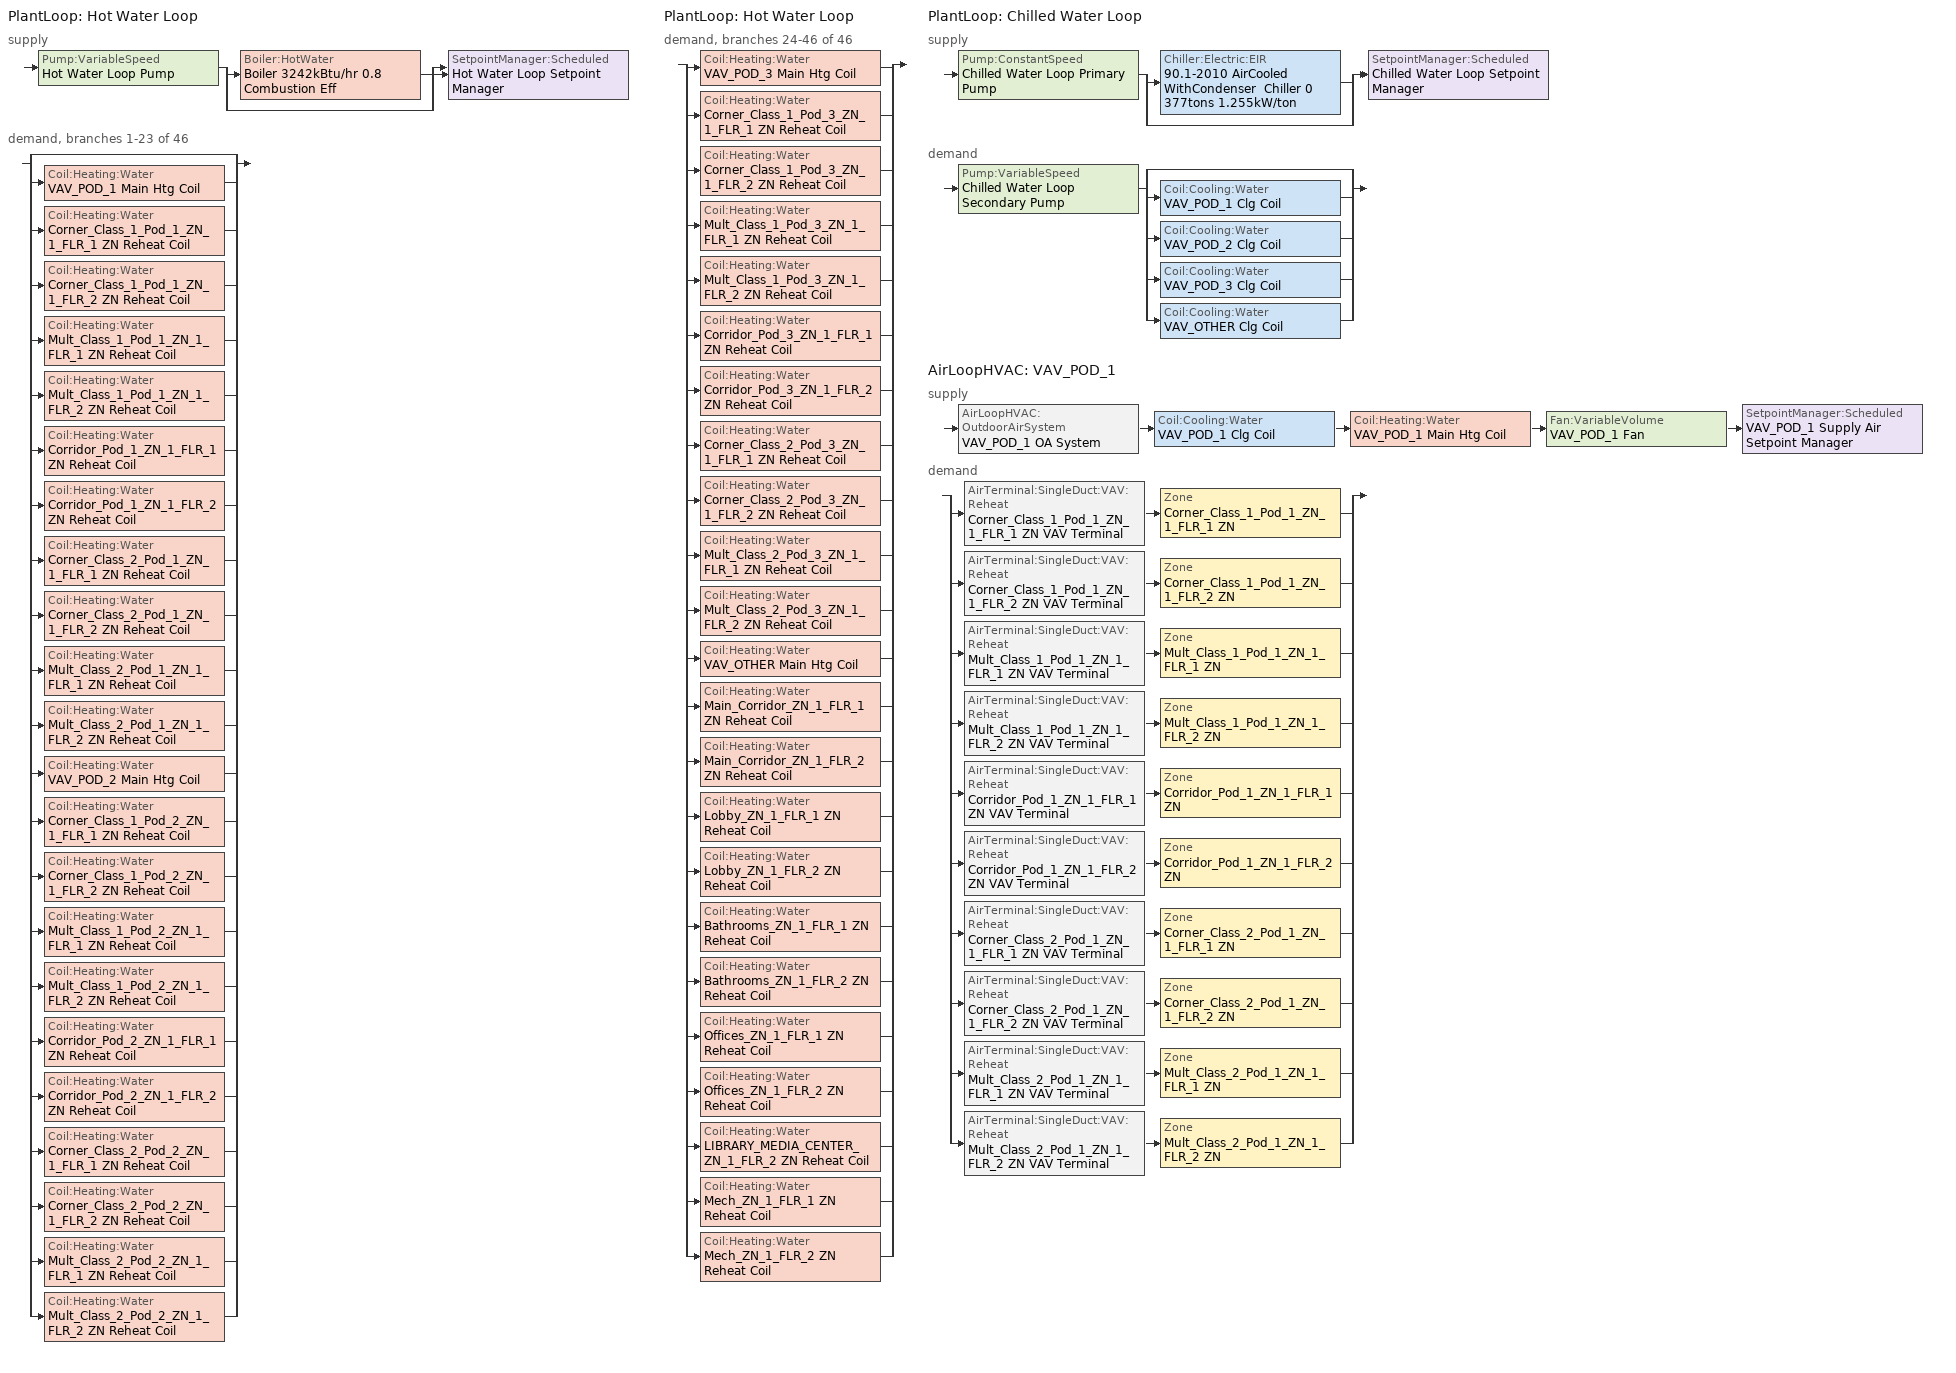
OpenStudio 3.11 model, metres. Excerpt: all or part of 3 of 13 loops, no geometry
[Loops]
PlantLoop 'Hot Water Loop'
 supply: Pump:VariableSpeed 'Hot Water Loop Pump' > split
  | Boiler:HotWater 'Boiler 3242kBtu/hr 0.8 Combustion Eff'
  | bypass
  join > SetpointManager:Scheduled 'Hot Water Loop Setpoint Manager'
 demand, branches 1-23 of 46: split
  | bypass
  | Coil:Heating:Water 'VAV_POD_1 Main Htg Coil'
  | Coil:Heating:Water 'Corner_Class_1_Pod_1_ZN_1_FLR_1 ZN Reheat Coil'
  | Coil:Heating:Water 'Corner_Class_1_Pod_1_ZN_1_FLR_2 ZN Reheat Coil'
  | Coil:Heating:Water 'Mult_Class_1_Pod_1_ZN_1_FLR_1 ZN Reheat Coil'
  | Coil:Heating:Water 'Mult_Class_1_Pod_1_ZN_1_FLR_2 ZN Reheat Coil'
  | Coil:Heating:Water 'Corridor_Pod_1_ZN_1_FLR_1 ZN Reheat Coil'
  | Coil:Heating:Water 'Corridor_Pod_1_ZN_1_FLR_2 ZN Reheat Coil'
  | Coil:Heating:Water 'Corner_Class_2_Pod_1_ZN_1_FLR_1 ZN Reheat Coil'
  | Coil:Heating:Water 'Corner_Class_2_Pod_1_ZN_1_FLR_2 ZN Reheat Coil'
  | Coil:Heating:Water 'Mult_Class_2_Pod_1_ZN_1_FLR_1 ZN Reheat Coil'
  | Coil:Heating:Water 'Mult_Class_2_Pod_1_ZN_1_FLR_2 ZN Reheat Coil'
  | Coil:Heating:Water 'VAV_POD_2 Main Htg Coil'
  | Coil:Heating:Water 'Corner_Class_1_Pod_2_ZN_1_FLR_1 ZN Reheat Coil'
  | Coil:Heating:Water 'Corner_Class_1_Pod_2_ZN_1_FLR_2 ZN Reheat Coil'
  | Coil:Heating:Water 'Mult_Class_1_Pod_2_ZN_1_FLR_1 ZN Reheat Coil'
  | Coil:Heating:Water 'Mult_Class_1_Pod_2_ZN_1_FLR_2 ZN Reheat Coil'
  | Coil:Heating:Water 'Corridor_Pod_2_ZN_1_FLR_1 ZN Reheat Coil'
  | Coil:Heating:Water 'Corridor_Pod_2_ZN_1_FLR_2 ZN Reheat Coil'
  | Coil:Heating:Water 'Corner_Class_2_Pod_2_ZN_1_FLR_1 ZN Reheat Coil'
  | Coil:Heating:Water 'Corner_Class_2_Pod_2_ZN_1_FLR_2 ZN Reheat Coil'
  | Coil:Heating:Water 'Mult_Class_2_Pod_2_ZN_1_FLR_1 ZN Reheat Coil'
  | Coil:Heating:Water 'Mult_Class_2_Pod_2_ZN_1_FLR_2 ZN Reheat Coil'
PlantLoop 'Hot Water Loop'
 demand, branches 24-46 of 46: split
  | Coil:Heating:Water 'VAV_POD_3 Main Htg Coil'
  | Coil:Heating:Water 'Corner_Class_1_Pod_3_ZN_1_FLR_1 ZN Reheat Coil'
  | Coil:Heating:Water 'Corner_Class_1_Pod_3_ZN_1_FLR_2 ZN Reheat Coil'
  | Coil:Heating:Water 'Mult_Class_1_Pod_3_ZN_1_FLR_1 ZN Reheat Coil'
  | Coil:Heating:Water 'Mult_Class_1_Pod_3_ZN_1_FLR_2 ZN Reheat Coil'
  | Coil:Heating:Water 'Corridor_Pod_3_ZN_1_FLR_1 ZN Reheat Coil'
  | Coil:Heating:Water 'Corridor_Pod_3_ZN_1_FLR_2 ZN Reheat Coil'
  | Coil:Heating:Water 'Corner_Class_2_Pod_3_ZN_1_FLR_1 ZN Reheat Coil'
  | Coil:Heating:Water 'Corner_Class_2_Pod_3_ZN_1_FLR_2 ZN Reheat Coil'
  | Coil:Heating:Water 'Mult_Class_2_Pod_3_ZN_1_FLR_1 ZN Reheat Coil'
  | Coil:Heating:Water 'Mult_Class_2_Pod_3_ZN_1_FLR_2 ZN Reheat Coil'
  | Coil:Heating:Water 'VAV_OTHER Main Htg Coil'
  | Coil:Heating:Water 'Main_Corridor_ZN_1_FLR_1 ZN Reheat Coil'
  | Coil:Heating:Water 'Main_Corridor_ZN_1_FLR_2 ZN Reheat Coil'
  | Coil:Heating:Water 'Lobby_ZN_1_FLR_1 ZN Reheat Coil'
  | Coil:Heating:Water 'Lobby_ZN_1_FLR_2 ZN Reheat Coil'
  | Coil:Heating:Water 'Bathrooms_ZN_1_FLR_1 ZN Reheat Coil'
  | Coil:Heating:Water 'Bathrooms_ZN_1_FLR_2 ZN Reheat Coil'
  | Coil:Heating:Water 'Offices_ZN_1_FLR_1 ZN Reheat Coil'
  | Coil:Heating:Water 'Offices_ZN_1_FLR_2 ZN Reheat Coil'
  | Coil:Heating:Water 'LIBRARY_MEDIA_CENTER_ZN_1_FLR_2 ZN Reheat Coil'
  | Coil:Heating:Water 'Mech_ZN_1_FLR_1 ZN Reheat Coil'
  | Coil:Heating:Water 'Mech_ZN_1_FLR_2 ZN Reheat Coil'
PlantLoop 'Chilled Water Loop'
 supply: Pump:ConstantSpeed 'Chilled Water Loop Primary Pump' > split
  | Chiller:Electric:EIR '90.1-2010 AirCooled WithCondenser  Chiller 0 377tons 1.255kW/ton'
  | bypass
  join > SetpointManager:Scheduled 'Chilled Water Loop Setpoint Manager'
 demand: Pump:VariableSpeed 'Chilled Water Loop Secondary Pump' > split
  | bypass
  | Coil:Cooling:Water 'VAV_POD_1 Clg Coil'
  | Coil:Cooling:Water 'VAV_POD_2 Clg Coil'
  | Coil:Cooling:Water 'VAV_POD_3 Clg Coil'
  | Coil:Cooling:Water 'VAV_OTHER Clg Coil'
AirLoopHVAC 'VAV_POD_1'
 supply: AirLoopHVAC:OutdoorAirSystem 'VAV_POD_1 OA System' > Coil:Cooling:Water 'VAV_POD_1 Clg Coil' > Coil:Heating:Water 'VAV_POD_1 Main Htg Coil' > Fan:VariableVolume 'VAV_POD_1 Fan' > SetpointManager:Scheduled 'VAV_POD_1 Supply Air Setpoint Manager'
 demand: split
  | AirTerminal:SingleDuct:VAV:Reheat 'Corner_Class_1_Pod_1_ZN_1_FLR_1 ZN VAV Terminal' > Zone 'Corner_Class_1_Pod_1_ZN_1_FLR_1 ZN'
  | AirTerminal:SingleDuct:VAV:Reheat 'Corner_Class_1_Pod_1_ZN_1_FLR_2 ZN VAV Terminal' > Zone 'Corner_Class_1_Pod_1_ZN_1_FLR_2 ZN'
  | AirTerminal:SingleDuct:VAV:Reheat 'Mult_Class_1_Pod_1_ZN_1_FLR_1 ZN VAV Terminal' > Zone 'Mult_Class_1_Pod_1_ZN_1_FLR_1 ZN'
  | AirTerminal:SingleDuct:VAV:Reheat 'Mult_Class_1_Pod_1_ZN_1_FLR_2 ZN VAV Terminal' > Zone 'Mult_Class_1_Pod_1_ZN_1_FLR_2 ZN'
  | AirTerminal:SingleDuct:VAV:Reheat 'Corridor_Pod_1_ZN_1_FLR_1 ZN VAV Terminal' > Zone 'Corridor_Pod_1_ZN_1_FLR_1 ZN'
  | AirTerminal:SingleDuct:VAV:Reheat 'Corridor_Pod_1_ZN_1_FLR_2 ZN VAV Terminal' > Zone 'Corridor_Pod_1_ZN_1_FLR_2 ZN'
  | AirTerminal:SingleDuct:VAV:Reheat 'Corner_Class_2_Pod_1_ZN_1_FLR_1 ZN VAV Terminal' > Zone 'Corner_Class_2_Pod_1_ZN_1_FLR_1 ZN'
  | AirTerminal:SingleDuct:VAV:Reheat 'Corner_Class_2_Pod_1_ZN_1_FLR_2 ZN VAV Terminal' > Zone 'Corner_Class_2_Pod_1_ZN_1_FLR_2 ZN'
  | AirTerminal:SingleDuct:VAV:Reheat 'Mult_Class_2_Pod_1_ZN_1_FLR_1 ZN VAV Terminal' > Zone 'Mult_Class_2_Pod_1_ZN_1_FLR_1 ZN'
  | AirTerminal:SingleDuct:VAV:Reheat 'Mult_Class_2_Pod_1_ZN_1_FLR_2 ZN VAV Terminal' > Zone 'Mult_Class_2_Pod_1_ZN_1_FLR_2 ZN'
[Sizing:Zone] Zone Cooling Design Supply Air Temperature Input Method=SupplyAirTemperature; Zone Cooling Design Supply Air Temperature {C}=12.7778; Zone Cooling Design Supply Air Temperature Difference {deltaC}=11.11; Zone Heating Design Supply Air Temperature Input Method=SupplyAirTemperature; Zone Heating Design Supply Air Temperature {C}=40; Zone Heating Design Supply Air Temperature Difference {deltaC}=11.11; Zone Cooling Design Supply Air Humidity Ratio {kg-H2O/kg-air}=0.0085; Zone Heating Design Supply Air Humidity Ratio {kg-H2O/kg-air}=0.008; Cooling Design Air Flow Method=DesignDay; Heating Design Air Flow Method=DesignDay; Heating Maximum Air Flow Fraction=1; Account for Dedicated Outdoor Air System=No; Dedicated Outdoor Air System Control Strategy=NeutralSupplyAir; Dedicated Outdoor Air Low Setpoint Temperature for Design {C}=autosize; Dedicated Outdoor Air High Setpoint Temperature for Design {C}=autosize; Zone Load Sizing Method=Sensible Load Only No Latent Load; Zone Latent Cooling Design Supply Air Humidity Ratio Input Method=HumidityRatioDifference; Zone Cooling Design Supply Air Humidity Ratio Difference {kgWater/kgDryAir}=0.005; Zone Latent Heating Design Supply Air Humidity Ratio Input Method=HumidityRatioDifference; Zone Humidification Design Supply Air Humidity Ratio Difference {kgWater/kgDryAir}=0.005; Design Minimum Zone Ventilation Efficiency=0.6; Sizing Option=Coincident; Heating Coil Sizing Method=None; Maximum Heating Capacity To Cooling Load Sizing Ratio {W/W}=1
Corner_Class_1_Pod_1_ZN_1_FLR_1 ZN; Corner_Class_1_Pod_1_ZN_1_FLR_2 ZN; Corner_Class_2_Pod_1_ZN_1_FLR_1 ZN; Corner_Class_2_Pod_1_ZN_1_FLR_2 ZN; Corridor_Pod_1_ZN_1_FLR_1 ZN; Corridor_Pod_1_ZN_1_FLR_2 ZN; Mult_Class_1_Pod_1_ZN_1_FLR_1 ZN; Mult_Class_1_Pod_1_ZN_1_FLR_2 ZN; Mult_Class_2_Pod_1_ZN_1_FLR_1 ZN; Mult_Class_2_Pod_1_ZN_1_FLR_2 ZN
[Zone equipment]
Corner_Class_1_Pod_1_ZN_1_FLR_1 ZN: Corner_Class_1_Pod_1_ZN_1_FLR_1 ZN VAV Terminal
Corner_Class_1_Pod_1_ZN_1_FLR_2 ZN: Corner_Class_1_Pod_1_ZN_1_FLR_2 ZN VAV Terminal
Corner_Class_2_Pod_1_ZN_1_FLR_1 ZN: Corner_Class_2_Pod_1_ZN_1_FLR_1 ZN VAV Terminal
Corner_Class_2_Pod_1_ZN_1_FLR_2 ZN: Corner_Class_2_Pod_1_ZN_1_FLR_2 ZN VAV Terminal
Corridor_Pod_1_ZN_1_FLR_1 ZN: Corridor_Pod_1_ZN_1_FLR_1 ZN VAV Terminal
Corridor_Pod_1_ZN_1_FLR_2 ZN: Corridor_Pod_1_ZN_1_FLR_2 ZN VAV Terminal
Mult_Class_1_Pod_1_ZN_1_FLR_1 ZN: Mult_Class_1_Pod_1_ZN_1_FLR_1 ZN VAV Terminal
Mult_Class_1_Pod_1_ZN_1_FLR_2 ZN: Mult_Class_1_Pod_1_ZN_1_FLR_2 ZN VAV Terminal
Mult_Class_2_Pod_1_ZN_1_FLR_1 ZN: Mult_Class_2_Pod_1_ZN_1_FLR_1 ZN VAV Terminal
Mult_Class_2_Pod_1_ZN_1_FLR_2 ZN: Mult_Class_2_Pod_1_ZN_1_FLR_2 ZN VAV Terminal
[PlantLoop] Glycol Concentration=0; Plant Loop Volume {m3}=Autocalculate; Load Distribution Scheme=Optimal
Name | Fluid Type | Minimum Loop Temperature {C} | Maximum Loop Temperature {C} | Common Pipe Simulation
Hot Water Loop | Water | 10
Chilled Water Loop |  | 1 | 40 | CommonPipe
[Sizing:Plant] Sizing Option=NonCoincident; Zone Timesteps in Averaging Window=1; Coincident Sizing Factor Mode=None
Name | Loop Type | Design Loop Exit Temperature {C} | Loop Design Temperature Difference {deltaC}
Hot Water Loop | Heating | 82.2222 | 11.1111
Chilled Water Loop | Cooling | 6.66667 | 5.61111
[SetpointManager:Scheduled] Control Variable=Temperature
Name | Schedule | Setpoint Node or NodeList
Hot Water Loop Setpoint Manager | Hot Water Loop Temp - 180F | Hot Water Loop Supply Outlet Node
Chilled Water Loop Setpoint Manager | Chilled Water Loop Temp - 44F | Chilled Water Loop Supply Outlet Node
VAV_POD_1 Supply Air Setpoint Manager | Supply Air Temp - 55.0F | VAV_POD_1 Supply Outlet Node
[Pump:VariableSpeed] Coefficient 1 of the Part Load Performance Curve=0; Pump Control Type=Intermittent; Skin Loss Radiative Fraction=0.5; Design Power Sizing Method=PowerPerFlowPerPressure; Design Electric Power per Unit Flow Rate {W/(m3/s)}=348701.1; Design Shaft Power per Unit Flow Rate per Unit Head {W-s/m3-Pa}=1.28205; Design Minimum Flow Rate Fraction=0
Name | Rated Pump Head {Pa} | Motor Efficiency | Coefficient 2 of the Part Load Performance Curve | Coefficient 3 of the Part Load Performance Curve | Coefficient 4 of the Part Load Performance Curve | Fraction of Motor Inefficiencies to Fluid Stream
Hot Water Loop Pump | 179344 | 0.917 | 3.2485 | -4.7443 | 2.5294
Chilled Water Loop Secondary Pump | 134508 | 0.924 | 0.0205 | 0.4101 | 0.5753 | 0
[Boiler:HotWater]
Boiler 3242kBtu/hr 0.8 Combustion Eff: Fuel Type=NaturalGas; Nominal Thermal Efficiency=0.793; Efficiency Curve Temperature Evaluation Variable=LeavingBoiler; Normalized Boiler Efficiency Curve=Boiler with No Minimum Turndown; Minimum Part Load Ratio=0; Maximum Part Load Ratio=1.2; Optimum Part Load Ratio=1; Water Outlet Upper Temperature Limit {C}=95; Boiler Flow Mode=LeavingSetpointModulated; On Cycle Parasitic Electric Load {W}=0; Off Cycle Parasitic Fuel Load {W}=0; Sizing Factor=1
[Pump:ConstantSpeed]
Chilled Water Loop Primary Pump: Rated Flow Rate {m3/s}=autosize; Rated Pump Head {Pa}=44836; Rated Power Consumption {W}=autosize; Motor Efficiency=0.895; Fraction of Motor Inefficiencies to Fluid Stream=0; Pump Control Type=Intermittent; Design Power Sizing Method=PowerPerFlowPerPressure; Design Electric Power per Unit Flow Rate {W/(m3/s)}=348701.1; Design Shaft Power per Unit Flow Rate per Unit Head {W-s/m3-Pa}=1.28205
[Chiller:Electric:EIR]
90.1-2010 AirCooled WithCondenser  Chiller 0 377tons 1.255kW/ton: Reference Capacity {W}=Autosize; Reference COP {W/W}=2.80235; Reference Leaving Chilled Water Temperature {C}=6.66667; Reference Entering Condenser Fluid Temperature {C}=35; Reference Chilled Water Flow Rate {m3/s}=Autosize; Cooling Capacity Function of Temperature Curve=AirCooled_Chiller_2010_PathA_CAPFT; Electric Input to Cooling Output Ratio Function of Temperature Curve=AirCooled_Chiller_2010_PathA_EIRFT; Electric Input to Cooling Output Ratio Function of Part Load Ratio Curve=AirCooled_Chiller_AllCapacities_2004_2010_EIRFPLR; Minimum Part Load Ratio=0.15; Maximum Part Load Ratio=1; Optimum Part Load Ratio=1; Minimum Unloading Ratio=0.25; Condenser Type=AirCooled; Leaving Chilled Water Lower Temperature Limit {C}=2.22222; Chiller Flow Mode=ConstantFlow; Design Heat Recovery Water Flow Rate {m3/s}=Autosize; Sizing Factor=1; Basin Heater Setpoint Temperature {C}=10; Condenser Heat Recovery Relative Capacity Fraction=1; Condenser Flow Control=ConstantFlow; Condenser Minimum Flow Fraction=0.2; Thermosiphon Minimum Temperature Difference=0
[AirLoopHVAC]
VAV_POD_1: Availability Schedule=SchoolSecondary HVACOperationSchd; Design Supply Air Flow Rate {m3/s}=autosize; Design Return Air Flow Fraction of Supply Air Flow=1
[Sizing:System]
VAV_POD_1: Type of Load to Size On=Sensible; Design Outdoor Air Flow Rate {m3/s}=9.493504; Central Heating Maximum System Air Flow Ratio=0.3; Preheat Design Temperature {C}=7.22222; Preheat Design Humidity Ratio {kg-H2O/kg-Air}=0.008; Precool Design Temperature {C}=12.7778; Precool Design Humidity Ratio {kg-H2O/kg-Air}=0.008; Central Cooling Design Supply Air Temperature {C}=12.7778; Central Heating Design Supply Air Temperature {C}=12.7778; Sizing Option=Coincident; 100% Outdoor Air in Cooling=No; 100% Outdoor Air in Heating=No; Central Cooling Design Supply Air Humidity Ratio {kg-H2O/kg-Air}=0.0085; Central Heating Design Supply Air Humidity Ratio {kg-H2O/kg-Air}=0.008; Cooling Design Air Flow Method=DesignDay; Heating Design Air Flow Method=DesignDay; System Outdoor Air Method=ZoneSum; Zone Maximum Outdoor Air Fraction=1; Cooling Supply Air Flow Rate Per Floor Area {m3/s-m2}=0.00996765; Cooling Fraction of Autosized Cooling Supply Air Flow Rate=1; Cooling Supply Air Flow Rate Per Unit Cooling Capacity {m3/s-W}=3.94755e-05; Heating Supply Air Flow Rate Per Floor Area {m3/s-m2}=0.00996765; Heating Fraction of Autosized Heating Supply Air Flow Rate=1; Heating Fraction of Autosized Cooling Supply Air Flow Rate=1; Heating Supply Air Flow Rate Per Unit Heating Capacity {m3/s-W}=3.15882e-05; Cooling Design Capacity Method=CoolingDesignCapacity; Cooling Design Capacity {W}=autosize; Cooling Design Capacity Per Floor Area {W/m2}=234.7; Fraction of Autosized Cooling Design Capacity=1; Heating Design Capacity Method=HeatingDesignCapacity; Heating Design Capacity {W}=autosize; Heating Design Capacity Per Floor Area {W/m2}=157; Fraction of Autosized Heating Design Capacity=1; Central Cooling Capacity Control Method=OnOff; Occupant Diversity=autosize; Heating Coil Sizing Method=None; Maximum Heating Capacity To Cooling Capacity Sizing Ratio {W/W}=1
[Fan:VariableVolume]
VAV_POD_1 Fan: Availability Schedule=Always On Discrete; Fan Total Efficiency=0.61165; Pressure Rise {Pa}=1389.92; Maximum Flow Rate {m3/s}=Autosize; Fan Power Minimum Flow Rate Input Method=Fraction; Fan Power Minimum Flow Fraction=0.1; Fan Power Minimum Air Flow Rate {m3/s}=0; Motor Efficiency=0.941; Motor In Airstream Fraction=1; Fan Power Coefficient 1=0.0407599; Fan Power Coefficient 2=0.088045; Fan Power Coefficient 3=-0.0729261; Fan Power Coefficient 4=0.94374; Fan Power Coefficient 5=0
[Coil:Heating:Water] Availability Schedule=Always On Discrete; Rated Inlet Water Temperature {C}=82.2222; Rated Outlet Water Temperature {C}=71.1111
Name | Rated Inlet Air Temperature {C} | Rated Outlet Air Temperature {C}
VAV_POD_1 Main Htg Coil; VAV_POD_2 Main Htg Coil; VAV_POD_3 Main Htg Coil; VAV_OTHER Main Htg Coil | 7.22222 | 12.7778
Corner_Class_1_Pod_1_ZN_1_FLR_1 ZN Reheat Coil; Corner_Class_1_Pod_1_ZN_1_FLR_2 ZN Reheat Coil; Mult_Class_1_Pod_1_ZN_1_FLR_1 ZN Reheat Coil; Mult_Class_1_Pod_1_ZN_1_FLR_2 ZN Reheat Coil; Corridor_Pod_1_ZN_1_FLR_1 ZN Reheat Coil; Corridor_Pod_1_ZN_1_FLR_2 ZN Reheat Coil; Corner_Class_2_Pod_1_ZN_1_FLR_1 ZN Reheat Coil; Corner_Class_2_Pod_1_ZN_1_FLR_2 ZN Reheat Coil; Mult_Class_2_Pod_1_ZN_1_FLR_1 ZN Reheat Coil; Mult_Class_2_Pod_1_ZN_1_FLR_2 ZN Reheat Coil; Corner_Class_1_Pod_2_ZN_1_FLR_1 ZN Reheat Coil; Corner_Class_1_Pod_2_ZN_1_FLR_2 ZN Reheat Coil; Mult_Class_1_Pod_2_ZN_1_FLR_1 ZN Reheat Coil; Mult_Class_1_Pod_2_ZN_1_FLR_2 ZN Reheat Coil; Corridor_Pod_2_ZN_1_FLR_1 ZN Reheat Coil; Corridor_Pod_2_ZN_1_FLR_2 ZN Reheat Coil; Corner_Class_2_Pod_2_ZN_1_FLR_1 ZN Reheat Coil; Corner_Class_2_Pod_2_ZN_1_FLR_2 ZN Reheat Coil; Mult_Class_2_Pod_2_ZN_1_FLR_1 ZN Reheat Coil; Mult_Class_2_Pod_2_ZN_1_FLR_2 ZN Reheat Coil; Corner_Class_1_Pod_3_ZN_1_FLR_1 ZN Reheat Coil; Corner_Class_1_Pod_3_ZN_1_FLR_2 ZN Reheat Coil; Mult_Class_1_Pod_3_ZN_1_FLR_1 ZN Reheat Coil; Mult_Class_1_Pod_3_ZN_1_FLR_2 ZN Reheat Coil; Corridor_Pod_3_ZN_1_FLR_1 ZN Reheat Coil; Corridor_Pod_3_ZN_1_FLR_2 ZN Reheat Coil; Corner_Class_2_Pod_3_ZN_1_FLR_1 ZN Reheat Coil; Corner_Class_2_Pod_3_ZN_1_FLR_2 ZN Reheat Coil; Mult_Class_2_Pod_3_ZN_1_FLR_1 ZN Reheat Coil; Mult_Class_2_Pod_3_ZN_1_FLR_2 ZN Reheat Coil; Main_Corridor_ZN_1_FLR_1 ZN Reheat Coil; Main_Corridor_ZN_1_FLR_2 ZN Reheat Coil; Lobby_ZN_1_FLR_1 ZN Reheat Coil; Lobby_ZN_1_FLR_2 ZN Reheat Coil; Bathrooms_ZN_1_FLR_1 ZN Reheat Coil; Bathrooms_ZN_1_FLR_2 ZN Reheat Coil; Offices_ZN_1_FLR_1 ZN Reheat Coil; Offices_ZN_1_FLR_2 ZN Reheat Coil; LIBRARY_MEDIA_CENTER_ZN_1_FLR_2 ZN Reheat Coil; Mech_ZN_1_FLR_1 ZN Reheat Coil; Mech_ZN_1_FLR_2 ZN Reheat Coil | 12.7778 | 40
[Controller:WaterCoil] Minimum Actuated Flow {m3/s}=0
Name | Water Coil | Action | Controller Convergence Tolerance {deltaC}
VAV_POD_1 Main Htg Coil Controller | VAV_POD_1 Main Htg Coil | Normal | 0.1
VAV_POD_1 Clg Coil Controller | VAV_POD_1 Clg Coil | Reverse
Corner_Class_1_Pod_1_ZN_1_FLR_1 ZN Reheat Coil Controller | Corner_Class_1_Pod_1_ZN_1_FLR_1 ZN Reheat Coil | Normal | 0.1
Corner_Class_1_Pod_1_ZN_1_FLR_2 ZN Reheat Coil Controller | Corner_Class_1_Pod_1_ZN_1_FLR_2 ZN Reheat Coil | Normal | 0.1
Mult_Class_1_Pod_1_ZN_1_FLR_1 ZN Reheat Coil Controller | Mult_Class_1_Pod_1_ZN_1_FLR_1 ZN Reheat Coil | Normal | 0.1
Mult_Class_1_Pod_1_ZN_1_FLR_2 ZN Reheat Coil Controller | Mult_Class_1_Pod_1_ZN_1_FLR_2 ZN Reheat Coil | Normal | 0.1
Corridor_Pod_1_ZN_1_FLR_1 ZN Reheat Coil Controller | Corridor_Pod_1_ZN_1_FLR_1 ZN Reheat Coil | Normal | 0.1
Corridor_Pod_1_ZN_1_FLR_2 ZN Reheat Coil Controller | Corridor_Pod_1_ZN_1_FLR_2 ZN Reheat Coil | Normal | 0.1
Corner_Class_2_Pod_1_ZN_1_FLR_1 ZN Reheat Coil Controller | Corner_Class_2_Pod_1_ZN_1_FLR_1 ZN Reheat Coil | Normal | 0.1
Corner_Class_2_Pod_1_ZN_1_FLR_2 ZN Reheat Coil Controller | Corner_Class_2_Pod_1_ZN_1_FLR_2 ZN Reheat Coil | Normal | 0.1
Mult_Class_2_Pod_1_ZN_1_FLR_1 ZN Reheat Coil Controller | Mult_Class_2_Pod_1_ZN_1_FLR_1 ZN Reheat Coil | Normal | 0.1
Mult_Class_2_Pod_1_ZN_1_FLR_2 ZN Reheat Coil Controller | Mult_Class_2_Pod_1_ZN_1_FLR_2 ZN Reheat Coil | Normal | 0.1
VAV_POD_2 Main Htg Coil Controller | VAV_POD_2 Main Htg Coil | Normal | 0.1
VAV_POD_2 Clg Coil Controller | VAV_POD_2 Clg Coil | Reverse
Corner_Class_1_Pod_2_ZN_1_FLR_1 ZN Reheat Coil Controller | Corner_Class_1_Pod_2_ZN_1_FLR_1 ZN Reheat Coil | Normal | 0.1
Corner_Class_1_Pod_2_ZN_1_FLR_2 ZN Reheat Coil Controller | Corner_Class_1_Pod_2_ZN_1_FLR_2 ZN Reheat Coil | Normal | 0.1
Mult_Class_1_Pod_2_ZN_1_FLR_1 ZN Reheat Coil Controller | Mult_Class_1_Pod_2_ZN_1_FLR_1 ZN Reheat Coil | Normal | 0.1
Mult_Class_1_Pod_2_ZN_1_FLR_2 ZN Reheat Coil Controller | Mult_Class_1_Pod_2_ZN_1_FLR_2 ZN Reheat Coil | Normal | 0.1
Corridor_Pod_2_ZN_1_FLR_1 ZN Reheat Coil Controller | Corridor_Pod_2_ZN_1_FLR_1 ZN Reheat Coil | Normal | 0.1
Corridor_Pod_2_ZN_1_FLR_2 ZN Reheat Coil Controller | Corridor_Pod_2_ZN_1_FLR_2 ZN Reheat Coil | Normal | 0.1
Corner_Class_2_Pod_2_ZN_1_FLR_1 ZN Reheat Coil Controller | Corner_Class_2_Pod_2_ZN_1_FLR_1 ZN Reheat Coil | Normal | 0.1
Corner_Class_2_Pod_2_ZN_1_FLR_2 ZN Reheat Coil Controller | Corner_Class_2_Pod_2_ZN_1_FLR_2 ZN Reheat Coil | Normal | 0.1
Mult_Class_2_Pod_2_ZN_1_FLR_1 ZN Reheat Coil Controller | Mult_Class_2_Pod_2_ZN_1_FLR_1 ZN Reheat Coil | Normal | 0.1
Mult_Class_2_Pod_2_ZN_1_FLR_2 ZN Reheat Coil Controller | Mult_Class_2_Pod_2_ZN_1_FLR_2 ZN Reheat Coil | Normal | 0.1
VAV_POD_3 Main Htg Coil Controller | VAV_POD_3 Main Htg Coil | Normal | 0.1
VAV_POD_3 Clg Coil Controller | VAV_POD_3 Clg Coil | Reverse
Corner_Class_1_Pod_3_ZN_1_FLR_1 ZN Reheat Coil Controller | Corner_Class_1_Pod_3_ZN_1_FLR_1 ZN Reheat Coil | Normal | 0.1
Corner_Class_1_Pod_3_ZN_1_FLR_2 ZN Reheat Coil Controller | Corner_Class_1_Pod_3_ZN_1_FLR_2 ZN Reheat Coil | Normal | 0.1
Mult_Class_1_Pod_3_ZN_1_FLR_1 ZN Reheat Coil Controller | Mult_Class_1_Pod_3_ZN_1_FLR_1 ZN Reheat Coil | Normal | 0.1
Mult_Class_1_Pod_3_ZN_1_FLR_2 ZN Reheat Coil Controller | Mult_Class_1_Pod_3_ZN_1_FLR_2 ZN Reheat Coil | Normal | 0.1
Corridor_Pod_3_ZN_1_FLR_1 ZN Reheat Coil Controller | Corridor_Pod_3_ZN_1_FLR_1 ZN Reheat Coil | Normal | 0.1
Corridor_Pod_3_ZN_1_FLR_2 ZN Reheat Coil Controller | Corridor_Pod_3_ZN_1_FLR_2 ZN Reheat Coil | Normal | 0.1
Corner_Class_2_Pod_3_ZN_1_FLR_1 ZN Reheat Coil Controller | Corner_Class_2_Pod_3_ZN_1_FLR_1 ZN Reheat Coil | Normal | 0.1
Corner_Class_2_Pod_3_ZN_1_FLR_2 ZN Reheat Coil Controller | Corner_Class_2_Pod_3_ZN_1_FLR_2 ZN Reheat Coil | Normal | 0.1
Mult_Class_2_Pod_3_ZN_1_FLR_1 ZN Reheat Coil Controller | Mult_Class_2_Pod_3_ZN_1_FLR_1 ZN Reheat Coil | Normal | 0.1
Mult_Class_2_Pod_3_ZN_1_FLR_2 ZN Reheat Coil Controller | Mult_Class_2_Pod_3_ZN_1_FLR_2 ZN Reheat Coil | Normal | 0.1
VAV_OTHER Main Htg Coil Controller | VAV_OTHER Main Htg Coil | Normal | 0.1
VAV_OTHER Clg Coil Controller | VAV_OTHER Clg Coil | Reverse
Main_Corridor_ZN_1_FLR_1 ZN Reheat Coil Controller | Main_Corridor_ZN_1_FLR_1 ZN Reheat Coil | Normal | 0.1
Main_Corridor_ZN_1_FLR_2 ZN Reheat Coil Controller | Main_Corridor_ZN_1_FLR_2 ZN Reheat Coil | Normal | 0.1
Lobby_ZN_1_FLR_1 ZN Reheat Coil Controller | Lobby_ZN_1_FLR_1 ZN Reheat Coil | Normal | 0.1
Lobby_ZN_1_FLR_2 ZN Reheat Coil Controller | Lobby_ZN_1_FLR_2 ZN Reheat Coil | Normal | 0.1
Bathrooms_ZN_1_FLR_1 ZN Reheat Coil Controller | Bathrooms_ZN_1_FLR_1 ZN Reheat Coil | Normal | 0.1
Bathrooms_ZN_1_FLR_2 ZN Reheat Coil Controller | Bathrooms_ZN_1_FLR_2 ZN Reheat Coil | Normal | 0.1
Offices_ZN_1_FLR_1 ZN Reheat Coil Controller | Offices_ZN_1_FLR_1 ZN Reheat Coil | Normal | 0.1
Offices_ZN_1_FLR_2 ZN Reheat Coil Controller | Offices_ZN_1_FLR_2 ZN Reheat Coil | Normal | 0.1
LIBRARY_MEDIA_CENTER_ZN_1_FLR_2 ZN Reheat Coil Controller | LIBRARY_MEDIA_CENTER_ZN_1_FLR_2 ZN Reheat Coil | Normal | 0.1
Mech_ZN_1_FLR_1 ZN Reheat Coil Controller | Mech_ZN_1_FLR_1 ZN Reheat Coil | Normal | 0.1
Mech_ZN_1_FLR_2 ZN Reheat Coil Controller | Mech_ZN_1_FLR_2 ZN Reheat Coil | Normal | 0.1
[Coil:Cooling:Water] Availability Schedule=Always On Discrete; Design Inlet Water Temperature {C}=Autosize; Heat Exchanger Configuration=CrossFlow
VAV_POD_1 Clg Coil; VAV_POD_2 Clg Coil; VAV_POD_3 Clg Coil; VAV_OTHER Clg Coil
[Controller:OutdoorAir]
VAV_POD_1 OA Controller: Minimum Outdoor Air Flow Rate {m3/s}=autosize; Maximum Outdoor Air Flow Rate {m3/s}=Autosize; Economizer Control Type=DifferentialEnthalpy; Economizer Control Action Type=ModulateFlow; Lockout Type=LockoutWithHeating; Minimum Limit Type=FixedMinimum; Minimum Outdoor Air Schedule=SchoolSecondary MinOA_MotorizedDamper_Sched; Controller Mechanical Ventilation=VAV_POD_1 Vent Controller; High Humidity Control=No; High Humidity Outdoor Air Flow Ratio=1; Control High Indoor Humidity Based on Outdoor Humidity Ratio=Yes; Heat Recovery Bypass Control Type=BypassWhenOAFlowGreaterThanMinimum; Economizer Operation Staging=InterlockedWithMechanicalCooling
[Controller:MechanicalVentilation]
VAV_POD_1 Vent Controller: Availability Schedule=Always On Discrete; System Outdoor Air Method=ZoneSum
[AirLoopHVAC:OutdoorAirSystem]
VAV_POD_1 OA System: Controller=VAV_POD_1 OA Controller
[AirTerminal:SingleDuct:VAV:Reheat] Availability Schedule=Always On Discrete; Maximum Air Flow Rate {m3/s}=AutoSize; Zone Minimum Air Flow Input Method=Constant; Constant Minimum Air Flow Fraction=0.876677; Fixed Minimum Air Flow Rate {m3/s}=0; Maximum Hot Water or Steam Flow Rate {m3/s}=AutoSize; Minimum Hot Water or Steam Flow Rate {m3/s}=0; Convergence Tolerance=0.001; Damper Heating Action=ReverseWithLimits; Maximum Flow per Zone Floor Area During Reheat {m3/s-m2}=AutoSize; Maximum Flow Fraction During Reheat=0.5; Maximum Reheat Air Temperature {C}=40; Control For Outdoor Air=No
Name | Reheat Coil
Corner_Class_1_Pod_1_ZN_1_FLR_1 ZN VAV Terminal | Corner_Class_1_Pod_1_ZN_1_FLR_1 ZN Reheat Coil
Corner_Class_1_Pod_1_ZN_1_FLR_2 ZN VAV Terminal | Corner_Class_1_Pod_1_ZN_1_FLR_2 ZN Reheat Coil
Mult_Class_1_Pod_1_ZN_1_FLR_1 ZN VAV Terminal | Mult_Class_1_Pod_1_ZN_1_FLR_1 ZN Reheat Coil
Mult_Class_1_Pod_1_ZN_1_FLR_2 ZN VAV Terminal | Mult_Class_1_Pod_1_ZN_1_FLR_2 ZN Reheat Coil
Corridor_Pod_1_ZN_1_FLR_1 ZN VAV Terminal | Corridor_Pod_1_ZN_1_FLR_1 ZN Reheat Coil
Corridor_Pod_1_ZN_1_FLR_2 ZN VAV Terminal | Corridor_Pod_1_ZN_1_FLR_2 ZN Reheat Coil
Corner_Class_2_Pod_1_ZN_1_FLR_1 ZN VAV Terminal | Corner_Class_2_Pod_1_ZN_1_FLR_1 ZN Reheat Coil
Corner_Class_2_Pod_1_ZN_1_FLR_2 ZN VAV Terminal | Corner_Class_2_Pod_1_ZN_1_FLR_2 ZN Reheat Coil
Mult_Class_2_Pod_1_ZN_1_FLR_1 ZN VAV Terminal | Mult_Class_2_Pod_1_ZN_1_FLR_1 ZN Reheat Coil
Mult_Class_2_Pod_1_ZN_1_FLR_2 ZN VAV Terminal | Mult_Class_2_Pod_1_ZN_1_FLR_2 ZN Reheat Coil
[EnergyManagementSystem:Program]
ems_VAV_OTHER_OptimumStartProg1: IF DaylightSavings==0 && DayOfWeek>1 && Hour==5 && OAT_3<23.9 && OAT_3>1.7; SET ems_VAV_OTHER_ClgSch1 = 29.4; SET ems_VAV_OTHER_HtgSch1 = 15.6; ELSEIF DaylightSavings==0 && DayOfWeek==1 && Hour==7 && OAT_3<23.9 && OAT_3>1.7; SET ems_VAV_OTHER_ClgSch1 = 29.4; SET ems_VAV_OTHER_HtgSch1 = 15.6; ELSEIF DaylightSavings==1 && DayOfWeek>1 && Hour==4 && OAT_3<23.9 && OAT_3>1.7; SET ems_VAV_OTHER_ClgSch1 = 29.4; SET ems_VAV_OTHER_HtgSch1 = 15.6; ELSEIF DaylightSavings==1 && DayOfWeek==1 && Hour==6 && OAT_3<23.9 && OAT_3>1.7; SET ems_VAV_OTHER_ClgSch1 = 29.4; SET ems_VAV_OTHER_HtgSch1 = 15.6; ELSE; SET ems_VAV_OTHER_ClgSch1 = NULL; SET ems_VAV_OTHER_HtgSch1 = NULL; ENDIF
ems_VAV_POD_1_OptimumStartProg0: IF DaylightSavings==0 && DayOfWeek>1 && Hour==5 && OAT_4<23.9 && OAT_4>1.7; SET ems_VAV_POD_1_ClgSch0 = 29.4; SET ems_VAV_POD_1_HtgSch0 = 15.6; ELSEIF DaylightSavings==0 && DayOfWeek==1 && Hour==7 && OAT_4<23.9 && OAT_4>1.7; SET ems_VAV_POD_1_ClgSch0 = 29.4; SET ems_VAV_POD_1_HtgSch0 = 15.6; ELSEIF DaylightSavings==1 && DayOfWeek>1 && Hour==4 && OAT_4<23.9 && OAT_4>1.7; SET ems_VAV_POD_1_ClgSch0 = 29.4; SET ems_VAV_POD_1_HtgSch0 = 15.6; ELSEIF DaylightSavings==1 && DayOfWeek==1 && Hour==6 && OAT_4<23.9 && OAT_4>1.7; SET ems_VAV_POD_1_ClgSch0 = 29.4; SET ems_VAV_POD_1_HtgSch0 = 15.6; ELSE; SET ems_VAV_POD_1_ClgSch0 = NULL; SET ems_VAV_POD_1_HtgSch0 = NULL; ENDIF
ems_VAV_POD_2_OptimumStartProg0: IF DaylightSavings==0 && DayOfWeek>1 && Hour==5 && OAT_5<23.9 && OAT_5>1.7; SET ems_VAV_POD_2_ClgSch0 = 29.4; SET ems_VAV_POD_2_HtgSch0 = 15.6; ELSEIF DaylightSavings==0 && DayOfWeek==1 && Hour==7 && OAT_5<23.9 && OAT_5>1.7; SET ems_VAV_POD_2_ClgSch0 = 29.4; SET ems_VAV_POD_2_HtgSch0 = 15.6; ELSEIF DaylightSavings==1 && DayOfWeek>1 && Hour==4 && OAT_5<23.9 && OAT_5>1.7; SET ems_VAV_POD_2_ClgSch0 = 29.4; SET ems_VAV_POD_2_HtgSch0 = 15.6; ELSEIF DaylightSavings==1 && DayOfWeek==1 && Hour==6 && OAT_5<23.9 && OAT_5>1.7; SET ems_VAV_POD_2_ClgSch0 = 29.4; SET ems_VAV_POD_2_HtgSch0 = 15.6; ELSE; SET ems_VAV_POD_2_ClgSch0 = NULL; SET ems_VAV_POD_2_HtgSch0 = NULL; ENDIF
ems_VAV_POD_3_OptimumStartProg0: IF DaylightSavings==0 && DayOfWeek>1 && Hour==5 && OAT_6<23.9 && OAT_6>1.7; SET ems_VAV_POD_3_ClgSch0 = 29.4; SET ems_VAV_POD_3_HtgSch0 = 15.6; ELSEIF DaylightSavings==0 && DayOfWeek==1 && Hour==7 && OAT_6<23.9 && OAT_6>1.7; SET ems_VAV_POD_3_ClgSch0 = 29.4; SET ems_VAV_POD_3_HtgSch0 = 15.6; ELSEIF DaylightSavings==1 && DayOfWeek>1 && Hour==4 && OAT_6<23.9 && OAT_6>1.7; SET ems_VAV_POD_3_ClgSch0 = 29.4; SET ems_VAV_POD_3_HtgSch0 = 15.6; ELSEIF DaylightSavings==1 && DayOfWeek==1 && Hour==6 && OAT_6<23.9 && OAT_6>1.7; SET ems_VAV_POD_3_ClgSch0 = 29.4; SET ems_VAV_POD_3_HtgSch0 = 15.6; ELSE; SET ems_VAV_POD_3_ClgSch0 = NULL; SET ems_VAV_POD_3_HtgSch0 = NULL; ENDIF
[EnergyManagementSystem:ProgramCallingManager]
Transformer_Load_Prog_Manager: AfterPredictorAfterHVACManagers; Transformer_Load_Prog
ems_Auditorium_ZN_1_FLR_1_ZN_PSZ_AC_3_7_OptimumStartCallingManager0: BeginTimestepBeforePredictor; ems_Auditorium_ZN_1_FLR_1_ZN_PSZ_AC_3_7_OptimumStartProg0
ems_Aux_Gym_ZN_1_FLR_1_ZN_PSZ_AC_2_6_OptimumStartCallingManager0: BeginTimestepBeforePredictor; ems_Aux_Gym_ZN_1_FLR_1_ZN_PSZ_AC_2_6_OptimumStartProg0
ems_Gym_ZN_1_FLR_1_ZN_PSZ_AC_1_5_OptimumStartCallingManager0: BeginTimestepBeforePredictor; ems_Gym_ZN_1_FLR_1_ZN_PSZ_AC_1_5_OptimumStartProg0
ems_VAV_OTHER_OptimumStartCallingManager0: BeginTimestepBeforePredictor; ems_VAV_OTHER_OptimumStartProg0
ems_VAV_OTHER_OptimumStartCallingManager1: BeginTimestepBeforePredictor; ems_VAV_OTHER_OptimumStartProg1
ems_VAV_POD_1_OptimumStartCallingManager0: BeginTimestepBeforePredictor; ems_VAV_POD_1_OptimumStartProg0
ems_VAV_POD_2_OptimumStartCallingManager0: BeginTimestepBeforePredictor; ems_VAV_POD_2_OptimumStartProg0
ems_VAV_POD_3_OptimumStartCallingManager0: BeginTimestepBeforePredictor; ems_VAV_POD_3_OptimumStartProg0
[EnergyManagementSystem:OutputVariable]
Wired_LTG: EMS Variable=Wired_LTG; Type of Data in Variable=Summed; Update Frequency=ZoneTimeStep; Units=J
[ElectricLoadCenter:Transformer]
Transformer_1: Availability Schedule=Always On Discrete; Transformer Usage=PowerInFromGrid; Rated Capacity {VA}=225000; Phase=3; Conductor Material=Aluminum; Full Load Temperature Rise {C}=150; Fraction of Eddy Current Losses=0.1; Performance Input Method=NominalEfficiency; Nameplate Efficiency=0.985; Per Unit Load for Nameplate Efficiency=0.35; Reference Temperature for Nameplate Efficiency {C}=75; Consider Transformer Loss for Utility Cost=Yes; Meter Name 1=Wired_LTG_Electricity; Meter Name 2=Wired_Int_EQUIP
[HeatExchanger:AirToAir:SensibleAndLatent] Availability Schedule=Always On Discrete; Nominal Supply Air Flow Rate {m3/s}=autosize; Sensible Effectiveness at 100% Heating Air Flow=0.7; Latent Effectiveness at 100% Heating Air Flow=0.6; Sensible Effectiveness at 100% Cooling Air Flow=0.75; Latent Effectiveness at 100% Cooling Air Flow=0.6; Supply Air Outlet Temperature Control=Yes; Heat Exchanger Type=Rotary; Frost Control Type=ExhaustOnly; Threshold Temperature {C}=-23.3; Initial Defrost Time Fraction=0.167; Rate of Defrost Time Fraction Increase {1/K}=1.44; Economizer Lockout=Yes
Name | Nominal Electric Power {W} | Sensible Effectiveness of Heating Air Flow Curve | Latent Effectiveness of Heating Air Flow Curve | Sensible Effectiveness of Cooling Air Flow Curve | Latent Effectiveness of Cooling Air Flow Curve
Auditorium_ZN_1_FLR_1 ZN PSZ-AC_3-7 ERV | 2966.94 | Auditorium_ZN_1_FLR_1 ZN PSZ-AC_3-7 ERV_SensHeatEff | Auditorium_ZN_1_FLR_1 ZN PSZ-AC_3-7 ERV_LatHeatEff | Auditorium_ZN_1_FLR_1 ZN PSZ-AC_3-7 ERV_SensCoolEff | Auditorium_ZN_1_FLR_1 ZN PSZ-AC_3-7 ERV_LatCoolEff
Aux_Gym_ZN_1_FLR_1 ZN PSZ-AC_2-6 ERV | 1414.65 | Aux_Gym_ZN_1_FLR_1 ZN PSZ-AC_2-6 ERV_SensHeatEff | Aux_Gym_ZN_1_FLR_1 ZN PSZ-AC_2-6 ERV_LatHeatEff | Aux_Gym_ZN_1_FLR_1 ZN PSZ-AC_2-6 ERV_SensCoolEff | Aux_Gym_ZN_1_FLR_1 ZN PSZ-AC_2-6 ERV_LatCoolEff
Cafeteria_ZN_1_FLR_1 ZN PSZ-AC_5-9 ERV | 2165.21 | Cafeteria_ZN_1_FLR_1 ZN PSZ-AC_5-9 ERV_SensHeatEff | Cafeteria_ZN_1_FLR_1 ZN PSZ-AC_5-9 ERV_LatHeatEff | Cafeteria_ZN_1_FLR_1 ZN PSZ-AC_5-9 ERV_SensCoolEff | Cafeteria_ZN_1_FLR_1 ZN PSZ-AC_5-9 ERV_LatCoolEff
Gym_ZN_1_FLR_1 ZN PSZ-AC_1-5 ERV | 2210.7 | Gym_ZN_1_FLR_1 ZN PSZ-AC_1-5 ERV_SensHeatEff | Gym_ZN_1_FLR_1 ZN PSZ-AC_1-5 ERV_LatHeatEff | Gym_ZN_1_FLR_1 ZN PSZ-AC_1-5 ERV_SensCoolEff | Gym_ZN_1_FLR_1 ZN PSZ-AC_1-5 ERV_LatCoolEff
VAV_OTHER ERV | 3324.27 | VAV_OTHER ERV_SensHeatEff | VAV_OTHER ERV_LatHeatEff | VAV_OTHER ERV_SensCoolEff | VAV_OTHER ERV_LatCoolEff
VAV_POD_1 ERV | 6616.65 | VAV_POD_1 ERV_SensHeatEff | VAV_POD_1 ERV_LatHeatEff | VAV_POD_1 ERV_SensCoolEff | VAV_POD_1 ERV_LatCoolEff
VAV_POD_2 ERV | 6616.65 | VAV_POD_2 ERV_SensHeatEff | VAV_POD_2 ERV_LatHeatEff | VAV_POD_2 ERV_SensCoolEff | VAV_POD_2 ERV_LatCoolEff
VAV_POD_3 ERV | 6616.65 | VAV_POD_3 ERV_SensHeatEff | VAV_POD_3 ERV_LatHeatEff | VAV_POD_3 ERV_SensCoolEff | VAV_POD_3 ERV_LatCoolEff
[SetpointManager:OutdoorAirPretreat] Minimum Setpoint Temperature {C}=-99; Maximum Setpoint Temperature {C}=99; Minimum Setpoint Humidity Ratio {kgWater/kgDryAir}=1e-05; Maximum Setpoint Humidity Ratio {kgWater/kgDryAir}=1
Name | Setpoint Node or NodeList
Setpoint Manager Outdoor Air Pretreat 1 | Auditorium_ZN_1_FLR_1 ZN PSZ-AC_3-7 ERV Primary Outlet Air Node
Setpoint Manager Outdoor Air Pretreat 2 | Aux_Gym_ZN_1_FLR_1 ZN PSZ-AC_2-6 ERV Primary Outlet Air Node
Setpoint Manager Outdoor Air Pretreat 3 | Cafeteria_ZN_1_FLR_1 ZN PSZ-AC_5-9 ERV Primary Outlet Air Node
Setpoint Manager Outdoor Air Pretreat 4 | Gym_ZN_1_FLR_1 ZN PSZ-AC_1-5 ERV Primary Outlet Air Node
Setpoint Manager Outdoor Air Pretreat 5 | VAV_OTHER ERV Primary Outlet Air Node
Setpoint Manager Outdoor Air Pretreat 6 | VAV_POD_1 ERV Primary Outlet Air Node
Setpoint Manager Outdoor Air Pretreat 7 | VAV_POD_2 ERV Primary Outlet Air Node
Setpoint Manager Outdoor Air Pretreat 8 | VAV_POD_3 ERV Primary Outlet Air Node
[EnergyManagementSystem:Actuator] Actuated Component Type=Schedule:Year; Actuated Component Control Type=Schedule Value
Name | Actuated Component
ems_Auditorium_ZN_1_FLR_1_ZN_PSZ_AC_3_7_HtgSch0; ems_Aux_Gym_ZN_1_FLR_1_ZN_PSZ_AC_2_6_HtgSch0; ems_Gym_ZN_1_FLR_1_ZN_PSZ_AC_1_5_HtgSch0 | SchoolSecondary HTGSETP_SCH_PSZ_AC
ems_Auditorium_ZN_1_FLR_1_ZN_PSZ_AC_3_7_ClgSch0; ems_Aux_Gym_ZN_1_FLR_1_ZN_PSZ_AC_2_6_ClgSch0; ems_Gym_ZN_1_FLR_1_ZN_PSZ_AC_1_5_ClgSch0; ems_VAV_OTHER_ClgSch0; ems_VAV_POD_1_ClgSch0; ems_VAV_POD_2_ClgSch0; ems_VAV_POD_3_ClgSch0 | SchoolSecondary CLGSETP_SCH_NO_SETBACK
ems_VAV_OTHER_HtgSch0; ems_VAV_POD_1_HtgSch0; ems_VAV_POD_2_HtgSch0; ems_VAV_POD_3_HtgSch0 | SchoolSecondary HTGSETP_SCH_YES_OPTIMUM
ems_VAV_OTHER_HtgSch1 | SchoolSecondary HTGSETP_SCH_Setback
ems_VAV_OTHER_ClgSch1 | SchoolSecondary CLGSETP_SCH_Setback
[Schedule:Constant]
Always On Discrete: Value=1
[Schedule:Ruleset]
Name | Default Day Schedule | Summer Design Day Schedule | Winter Design Day Schedule
SchoolSecondary HTGSETP_SCH_PSZ_AC | SchoolSecondary HTGSETP_SCH_PSZ_AC Default | SchoolSecondary HTGSETP_SCH_PSZ_AC Summer Design Day | SchoolSecondary HTGSETP_SCH_PSZ_AC Winter Design Day
SchoolSecondary CLGSETP_SCH_NO_SETBACK | SchoolSecondary CLGSETP_SCH_NO_SETBACK Default | SchoolSecondary CLGSETP_SCH_NO_SETBACK Summer Design Day | SchoolSecondary CLGSETP_SCH_NO_SETBACK Winter Design Day
SchoolSecondary HTGSETP_SCH_YES_OPTIMUM | SchoolSecondary HTGSETP_SCH_YES_OPTIMUM Default | SchoolSecondary HTGSETP_SCH_YES_OPTIMUM Summer Design Day | SchoolSecondary HTGSETP_SCH_YES_OPTIMUM Winter Design Day
SchoolSecondary HTGSETP_SCH_Setback | SchoolSecondary HTGSETP_SCH_Setback Default | SchoolSecondary HTGSETP_SCH_Setback Summer Design Day | SchoolSecondary HTGSETP_SCH_Setback Winter Design Day
SchoolSecondary CLGSETP_SCH_Setback | SchoolSecondary CLGSETP_SCH_Setback Default | SchoolSecondary CLGSETP_SCH_Setback Summer Design Day | SchoolSecondary CLGSETP_SCH_Setback Winter Design Day
Hot Water Loop Temp - 180F | Hot Water Loop Temp - 180F Default
Chilled Water Loop Temp - 44F | Chilled Water Loop Temp - 44F Default
SchoolSecondary HVACOperationSchd | SchoolSecondary HVACOperationSchd Default | SchoolSecondary HVACOperationSchd Summer Design Day | SchoolSecondary HVACOperationSchd Winter Design Day
SchoolSecondary MinOA_MotorizedDamper_Sched | SchoolSecondary MinOA_MotorizedDamper_Sched Default | SchoolSecondary MinOA_MotorizedDamper_Sched Summer Design Day | SchoolSecondary MinOA_MotorizedDamper_Sched Winter Design Day
Supply Air Temp - 55.0F | Supply Air Temp - 55.0F Default
[Schedule:Day]
SchoolSecondary HTGSETP_SCH_PSZ_AC Default; SchoolSecondary HTGSETP_SCH_PSZ_AC Summer Design Day; SchoolSecondary HTGSETP_SCH_YES_OPTIMUM Default; SchoolSecondary HTGSETP_SCH_YES_OPTIMUM Summer Design Day; SchoolSecondary HTGSETP_SCH_Setback Default; SchoolSecondary HTGSETP_SCH_Setback Summer Design Day; SchoolSecondary HTGSETP_SCH_Setback Default|SmrDsn|Wkdy Day: No, 24, 0, 15.6
SchoolSecondary HTGSETP_SCH_PSZ_AC Wkdy Day: No, 6, 0, 15.6, 21, 0, 21, 24, 0, 15.6
SchoolSecondary HTGSETP_SCH_PSZ_AC Winter Design Day; SchoolSecondary HTGSETP_SCH_YES_OPTIMUM Winter Design Day; SchoolSecondary HTGSETP_SCH_Setback Winter Design Day: No, 24, 0, 21
SchoolSecondary CLGSETP_SCH_NO_SETBACK Default; SchoolSecondary CLGSETP_SCH_NO_SETBACK Summer Design Day; SchoolSecondary CLGSETP_SCH_Setback Summer Design Day: No, 24, 0, 24
SchoolSecondary CLGSETP_SCH_NO_SETBACK Winter Design Day; SchoolSecondary CLGSETP_SCH_Setback Default; SchoolSecondary CLGSETP_SCH_Setback Winter Design Day; SchoolSecondary CLGSETP_SCH_Setback Default|WntrDsn|Wkdy Day: No, 24, 0, 29.44
SchoolSecondary HTGSETP_SCH_YES_OPTIMUM Wkdy Day: No, 6, 0, 15.6, 7, 0, 17.8, 8, 0, 20, 21, 0, 21, 24, 0, 15.6
Hot Water Loop Temp - 180F Default: 24, 0, 82.2222
Chilled Water Loop Temp - 44F Default: 24, 0, 6.66667
SchoolSecondary HVACOperationSchd Default; SchoolSecondary MinOA_MotorizedDamper_Sched Default: No, 24, 0, 0
SchoolSecondary HVACOperationSchd Winter Design Day; SchoolSecondary HVACOperationSchd Summer Design Day; SchoolSecondary HVACOperationSchd WntrDsn|SmrDsn|Wkdy Day: No, 7, 0, 0, 21, 0, 1, 24, 0, 0
SchoolSecondary MinOA_MotorizedDamper_Sched Winter Design Day; SchoolSecondary MinOA_MotorizedDamper_Sched Summer Design Day; SchoolSecondary MinOA_MotorizedDamper_Sched WntrDsn|SmrDsn|Wkdy Day: No, 8, 0, 0, 21, 0, 1, 24, 0, 0
Supply Air Temp - 55.0F Default: 24, 0, 12.7778
[Schedule:Rule] Rule Order=0; Apply Monday=Yes; Apply Tuesday=Yes; Apply Wednesday=Yes; Apply Thursday=Yes; Apply Friday=Yes; Date Specification Type=DateRange; Start Month=1; Start Day=1; End Month=12; End Day=31
Name | Schedule Ruleset | Day Schedule
Schedule Rule 17 | SchoolSecondary HTGSETP_SCH_PSZ_AC | SchoolSecondary HTGSETP_SCH_PSZ_AC Wkdy Day
Schedule Rule 38 | SchoolSecondary HTGSETP_SCH_YES_OPTIMUM | SchoolSecondary HTGSETP_SCH_YES_OPTIMUM Wkdy Day
Schedule Rule 74 | SchoolSecondary HTGSETP_SCH_Setback | SchoolSecondary HTGSETP_SCH_Setback Default|SmrDsn|Wkdy Day
Schedule Rule 75 | SchoolSecondary CLGSETP_SCH_Setback | SchoolSecondary CLGSETP_SCH_Setback Default|WntrDsn|Wkdy Day
Schedule Rule 91 | SchoolSecondary HVACOperationSchd | SchoolSecondary HVACOperationSchd WntrDsn|SmrDsn|Wkdy Day
Schedule Rule 92 | SchoolSecondary MinOA_MotorizedDamper_Sched | SchoolSecondary MinOA_MotorizedDamper_Sched WntrDsn|SmrDsn|Wkdy Day
[Curve:Cubic]
Boiler with No Minimum Turndown: Coefficient1 Constant=0.7463; Coefficient2 x=1.3196; Coefficient3 x**2=-2.2154; Coefficient4 x**3=1.1674; Minimum Value of x=0; Maximum Value of x=1.3
[Curve:Biquadratic] Minimum Value of x=5; Maximum Value of x=10; Minimum Value of y=12.7; Maximum Value of y=51.67
Name | Coefficient1 Constant | Coefficient2 x | Coefficient3 x**2 | Coefficient4 y | Coefficient5 y**2 | Coefficient6 x*y
AirCooled_Chiller_2010_PathA_CAPFT | 1.04338 | 0.0407073 | 0.0004506 | -0.0041514 | -8.86e-05 | -0.0003467
AirCooled_Chiller_2010_PathA_EIRFT | 0.596191 | -0.0099496 | 0.0007888 | 0.0004506 | 0.0004875 | -0.0007623
[Curve:Quadratic]
AirCooled_Chiller_AllCapacities_2004_2010_EIRFPLR: Coefficient1 Constant=0.141; Coefficient2 x=0.655; Coefficient3 x**2=0.203; Minimum Value of x=0; Maximum Value of x=1
[Table:Lookup]
VAV_POD_3 ERV_SensHeatEff; VAV_POD_2 ERV_SensHeatEff; VAV_POD_1 ERV_SensHeatEff; Gym_ZN_1_FLR_1 ZN PSZ-AC_1-5 ERV_SensHeatEff; Cafeteria_ZN_1_FLR_1 ZN PSZ-AC_5-9 ERV_SensHeatEff; VAV_OTHER ERV_SensHeatEff; Aux_Gym_ZN_1_FLR_1 ZN PSZ-AC_2-6 ERV_SensHeatEff; Auditorium_ZN_1_FLR_1 ZN PSZ-AC_3-7 ERV_SensHeatEff: DivisorOnly, 0.7, 0, 10, Dimensionless, 0.7, 0.7
VAV_POD_3 ERV_LatHeatEff; VAV_POD_3 ERV_LatCoolEff; VAV_POD_2 ERV_LatHeatEff; VAV_POD_2 ERV_LatCoolEff; VAV_POD_1 ERV_LatHeatEff; VAV_POD_1 ERV_LatCoolEff; Gym_ZN_1_FLR_1 ZN PSZ-AC_1-5 ERV_LatHeatEff; Gym_ZN_1_FLR_1 ZN PSZ-AC_1-5 ERV_LatCoolEff; Cafeteria_ZN_1_FLR_1 ZN PSZ-AC_5-9 ERV_LatHeatEff; Cafeteria_ZN_1_FLR_1 ZN PSZ-AC_5-9 ERV_LatCoolEff; VAV_OTHER ERV_LatHeatEff; VAV_OTHER ERV_LatCoolEff; Aux_Gym_ZN_1_FLR_1 ZN PSZ-AC_2-6 ERV_LatHeatEff; Aux_Gym_ZN_1_FLR_1 ZN PSZ-AC_2-6 ERV_LatCoolEff; Auditorium_ZN_1_FLR_1 ZN PSZ-AC_3-7 ERV_LatHeatEff; Auditorium_ZN_1_FLR_1 ZN PSZ-AC_3-7 ERV_LatCoolEff: DivisorOnly, 0.6, 0, 10, Dimensionless, 0.6, 0.6
VAV_POD_3 ERV_SensCoolEff; VAV_POD_2 ERV_SensCoolEff; VAV_POD_1 ERV_SensCoolEff; Gym_ZN_1_FLR_1 ZN PSZ-AC_1-5 ERV_SensCoolEff; Cafeteria_ZN_1_FLR_1 ZN PSZ-AC_5-9 ERV_SensCoolEff; VAV_OTHER ERV_SensCoolEff; Aux_Gym_ZN_1_FLR_1 ZN PSZ-AC_2-6 ERV_SensCoolEff; Auditorium_ZN_1_FLR_1 ZN PSZ-AC_3-7 ERV_SensCoolEff: DivisorOnly, 0.75, 0, 10, Dimensionless, 0.75, 0.75
